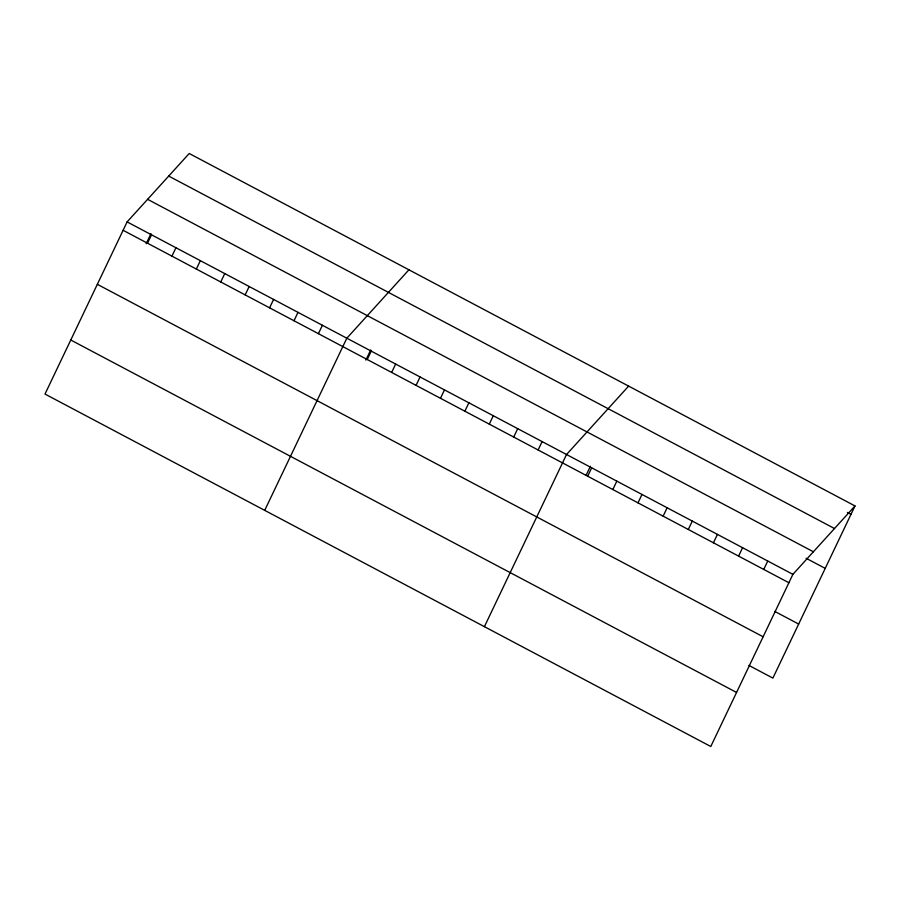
<?xml version="1.0" encoding="UTF-8"?>
<svg xmlns="http://www.w3.org/2000/svg" width="900" height="900" viewBox="0 0 900 900"><rect width="100%" height="100%" fill="white"/><g stroke="black" fill="none" stroke-linecap="round" stroke-linejoin="round"><path stroke-width="1.35" d="M127.114 221.895L45 394.054L710.786 746.505L792.9 574.346L855 505.946L189.214 153.495L127.114 221.895L792.9 574.346M146.16 243.765L150.986 233.64M147.521 243.203L151.526 234.821M171.934 256.129L175.939 247.748M196.346 269.055L200.351 260.662M220.759 281.97L224.764 273.589M245.171 294.896L249.176 286.515M269.584 307.822L273.589 299.441M293.996 320.749L298.001 312.356M318.409 333.664L322.414 325.282M264.713 510.356L346.826 338.209L408.926 269.809M365.873 360.079L370.699 349.954M367.234 359.516L371.239 351.124M391.646 372.442L395.651 364.05M416.059 385.358L420.064 376.976M440.471 398.284L444.465 389.902M464.884 411.21L468.877 402.817M489.296 424.125L493.29 415.744M513.709 437.051L517.702 428.67M538.121 449.978L542.115 441.596M484.414 626.67L566.528 454.511L628.627 386.111M586.181 475.121L590.411 466.256M587.689 476.213L591.683 467.831M612.832 489.532L616.837 481.14M637.988 502.841L641.992 494.46M663.143 516.161L667.136 507.769M688.286 529.47L692.291 521.089M713.441 542.79L717.446 534.409M738.596 556.099L742.59 547.717M763.751 569.419L767.745 561.038M855 505.946L772.886 678.105L748.935 665.426M847.406 512.438L850.995 514.339M168.716 176.074L834.502 528.525M147.611 199.328L813.386 551.779M806.062 558.236L825.221 568.384M123.109 230.287L788.895 582.739M774.709 611.381L798.66 624.06M97.335 284.321L763.121 636.773M70.774 340.009L736.56 692.46"/></g></svg>
